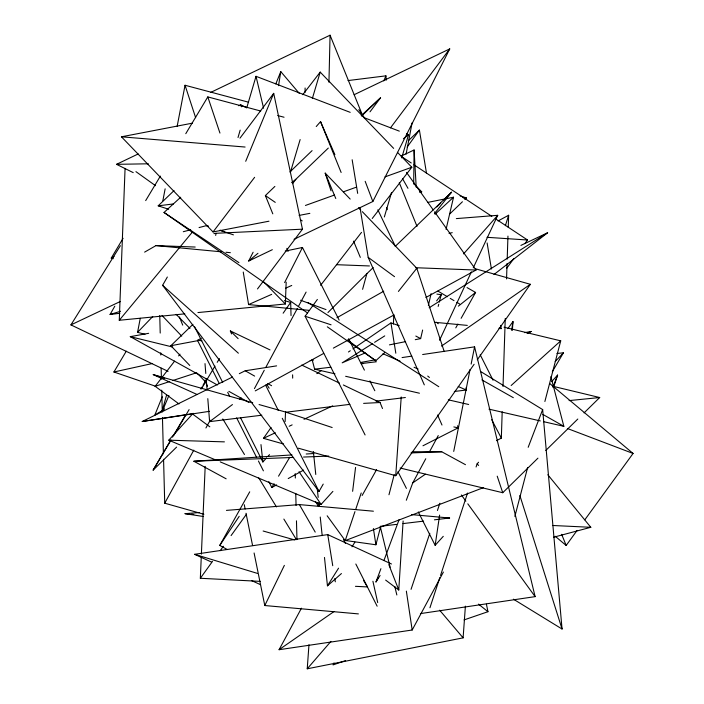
<?xml version="1.0" encoding="UTF-8"?>
<svg xmlns="http://www.w3.org/2000/svg" width="704" height="704" viewBox="0 0 704 704"><rect width="100%" height="100%" fill="white"/><g stroke="black" fill="none" stroke-linecap="round" stroke-linejoin="round"><path stroke-width="1.06" d="M305.061 92.382L305.105 87.991M413.679 183.938L414.102 149.97L401.236 156.059M328.944 82.236L330.062 35.2L210.813 92.365M496.531 440.686L501.336 438.099L502.198 411.752M503.026 386.505L505.261 318.446M506.554 278.925L507.056 263.551M507.197 259.16L507.954 236.113M508.244 227.33L508.64 215.248L498.062 220.942M184.818 313.852L119.266 320.276L125.074 168.353M197.93 312.567L285.34 303.996L286.176 282.137M285.146 421.529L285.516 412.034L259.063 404.554M260.418 581.39L200.341 578.266L201.247 557.427M201.388 554.136L205.19 466.365M393.395 324.051L393.791 315.304M385.634 580.087L398.772 589.996L403.128 521.004M298.382 448.202L395.736 475.719L401.227 396.968M465.397 606.153L463.109 637.85L307.234 668.8L308.968 644.75M512.362 330.326L512.987 321.578L507.839 328.662M352.625 491.313L355.564 467.412M418.299 511.949L435.151 545.31L439.63 515.09M511.623 330.255L512.987 321.578M278.529 85.694L280.79 71.623L299.279 93.386M215.679 235.444L216.058 233.288L302.456 229.178L273.698 93.342L239.976 138.16M144.98 334.312L137.57 332.332L140.263 318.305M162.862 200.71L165.141 188.839M177.17 126.262L185.046 85.263L248.574 102.203M406.085 154.141L412.095 122.857M453.719 451.414L470.07 369.486M471.143 364.091L474.584 346.843L422.646 354.526M415.263 339.689L420.649 338.606L422.638 330.035M428.366 305.404L431.112 293.621M446.063 229.363L453.534 197.226L427.706 202.409M344.582 540.382L375.901 544.773L380.626 526.68M388.969 494.754L394.249 474.54M438.17 306.407L438.724 304.278M439.287 302.148L441.232 294.703L436.911 294.096M514.862 516.419L527.648 467.474M544.878 401.5L560.727 340.842L504.064 327.21M362.595 289.326L366.863 273.689L373.199 267.59M161.946 411.699L166.646 394.803M238.014 137.518L240.178 130.134M246.699 107.967L256.018 76.314L350.196 112.35M384.34 216.982L391.477 192.711M401.72 157.89L408.549 134.675L406.507 133.892M290.426 172.242L300.142 139.568M312.365 98.454L320.206 72.107L393.642 148.377M505.375 225.694L508.64 215.248M429.942 607.754L439.85 577.518M440.537 575.432L467.535 493.064M476.08 466.998L477.11 463.874L478.579 462.238M553.837 386.558L557.594 375.091L551.69 381.603M411.048 589.345L429.801 533.315M437.439 510.488L439.868 503.228M327.166 515.794L345.206 540.619L354.957 511.623M355.652 509.555L361.222 492.985M380.09 575.458L375.98 581.944L380.908 568.674M383.944 560.498L399.106 519.649M406.305 500.245L412.746 482.891L425.762 458.744M552.904 387.323L557.594 375.091M528.176 447.295L542.652 409.587L480.946 371.703M275.827 83.855L280.79 71.623M162.246 396.783L154.801 415.122L164.129 409.429M245.714 161.286L273.698 93.342M162.078 411.743L168.907 395.551M383.786 80.89L385.933 75.847L348.005 80.573M439.542 340.27L471.407 271.841M473.255 267.872L497.728 215.318L456.35 218.601M333.986 662.93L333.045 664.902L345.514 660.616M358.398 613.897L264.792 605.537L284.363 565.365M272.325 249.7L248.67 261.034L253.106 252.234M294.008 239.307L372.847 201.511L449.742 48.893L354.147 94.714M284.618 282.586L302.456 247.482L339.134 320.091M254.443 388.599L264.255 370.26M265.813 367.365L297.317 308.502M298.355 306.566L306.099 292.09M443.397 572.07L412.174 630.018L279.074 649.713L301.453 608.186M429.405 451.977L438.249 435.565M375.98 581.944L378.066 578.081M203.878 514.263L164.727 503.193L193.785 450.146M205.929 427.97L210.162 420.253M227.357 549.569L219.762 545.433L249.726 491.806M362.138 495.484L376.587 469.63M455.778 327.879L457.917 324.051M461.129 318.305L475.578 292.442L467.051 287.593M119.856 313.28L110.062 314.486L114.805 306.196M323.224 484.097L319.009 491.471L162.606 285.305L167.341 277.015M162.175 411.831L164.287 408.153M176.598 447.102L153.138 470.131L170.878 439.938M172.542 437.105L185.293 415.404M200.807 388.986L201.916 387.094M203.025 385.211L205.797 380.494M552.323 371.677L563.446 352.792L556.917 353.505M155.461 386.206L113.907 372.002L126.271 351.199M153.138 470.131L170.562 440.818M173.932 435.142L189.103 409.614M201.467 388.81L214.958 366.115M217.202 362.34L219.454 358.556M268.849 481.633L271.823 487.52L274.067 483.736M278.546 476.177L289.758 457.266M113.353 258.676L111.241 258.113L123.094 238.313M145.684 200.605L160.371 176.097M185.786 133.672L207.812 96.914L260.753 111.03M168.089 371.351L70.928 324.896L120.402 245.678M324.482 557.454L327.457 585.842L338.554 568.172M351.991 546.779L354.913 542.133M219.762 545.433L239.21 516.322M283.14 313.21L290.682 302.403L284.328 300.608M283.571 444.013L263.463 438.328L271.049 427.539M395.736 475.719L474.118 364.294M477.277 359.797L530.376 284.31L475.35 268.752M200.341 578.266L212.511 561.37M220.194 550.695L223.397 546.251M231.088 535.577L246.462 514.237M407.176 147.03L419.408 130.099L426.536 173.474M555.218 536.272L566.166 545.468L577.095 530.429M584.822 519.807L633.072 453.464L549.692 383.486M365.086 434.958L305.114 316.237L317.372 299.446M506.669 268.312L513.85 258.588M524.946 243.549L527.56 240.011L495.502 218.786M436.63 300.854L441.232 294.703M390.491 127.846L449.742 48.893M292.547 183.682L295.847 179.282L328.31 148.06M369.978 111.857L380.565 97.794L361.249 115.579M257.497 288.948L302.456 229.178M192.43 123.156L121.44 136.805L213.039 231.95L254.619 177.32M302.773 94.679L320.206 72.107M178.966 403.946L155.162 386.302L174.61 361.117M178.631 355.907L179.978 354.174M320.602 285.331L361.513 232.373M372.24 218.478L411.814 167.253L397.426 152.31M398.411 291.438L416.812 268.268L362.305 211.658M434.5 213.611L451.572 192.201L395.366 246.268M119.266 320.276L192.227 232.258M307.234 668.8L330.933 641.379M316.237 126.535L320.54 121.625L334.902 154.704M463.575 253.898L497.728 215.318M216.181 460.17L168.775 440.176L193.151 413.301M240.574 417.815L262.874 461.974L266.57 457.899M268.048 456.271L269.526 454.643M220.22 461.877L321.077 504.425L332.895 491.392M435.151 545.31L443.274 536.342M555.192 361.548L563.446 352.792M137.57 332.332L152.75 316.501M327.95 312.532L366.863 273.689M436.788 206.958L440.678 203.078M443.793 199.971L451.572 192.201M400.11 468.019L502.744 492.721L537.935 458.172M545.75 450.498L577.808 419.03M584.065 412.887L599.702 397.531L552.658 386.214M189.781 365.473L170.843 345.726L192.914 324.377M408.338 140.756L419.408 130.099M168.643 209.264L158.198 205.823L174.038 190.599M272.8 213.84L265.373 195.571L274.877 186.428M289.916 171.961L312.083 150.638M361.566 116.072L380.565 97.794M449.759 213.937L462.431 201.758M464.798 199.47L466.382 197.947L460.117 195.879M435.037 214.271L453.534 197.226M307.569 312.99L164.014 212.458L180.717 197.226M327.307 326.814L375.76 360.738L384.507 352.766M511.148 385.502L560.727 340.842M327.457 585.842L341.431 573.558M248.67 261.034L257.963 253.299M403.401 138.767L408.549 134.675M458.374 306.143L475.578 292.442M291.606 182.644L295.847 179.282M493.962 274.542L547.606 232.76L520.89 245.414M207.794 398.64L209.616 421.634L232.452 404.562M239.474 399.309L241.234 397.998M441.505 346.078L530.376 284.31M279.074 649.713L333.951 611.591M412.746 482.891L425.366 474.214M316.809 373.63L321.332 370.542M348.454 351.991L350.266 350.75M352.977 348.894L390.949 322.925L399.238 325.679M372.715 343.508L342.179 362.842L365.182 352.924M374.572 342.329L384.745 335.887M429.167 307.762L547.606 232.76M111.241 258.113L114.083 256.458M144.619 252.12L155.989 245.599L195.193 247.042M336.934 317.724L383.733 291.21M219.287 383.522L197.481 340.349L201.335 338.237M255.27 390.878L323.717 353.408M333.353 348.137L394.09 314.89M425.902 297.475L476.027 270.037L434.57 211.807M271.823 487.52L276.646 484.88M288.218 478.553L303.635 470.105M528.22 333.01L531.106 331.461L524.612 332.64M422.963 445.782L458.137 427.838L457.512 425.744M209.528 411.321L142.234 421.494L232.47 377.045M239.334 373.666L245.221 370.77L276.61 365.869M133.223 172.63L116.538 164.331L138.222 153.938M238.744 105.75L240.715 104.808L245.617 107.246M70.928 324.896L120.349 301.479M263.463 438.328L275.334 432.758M289.177 426.263L292.142 424.873M304.014 419.302L332.693 405.847M527.138 333.3L531.106 331.461M243.25 272.043L248.591 304.577L271.674 294.351M285.718 288.13L291.738 285.463M345.206 540.619L483.525 487.608M305.457 205.454L334.365 195.07M343.658 191.726L356.048 187.282M384.965 176.898L411.814 167.253M464.042 619.916L487.96 611.706L486.429 604.199M155.162 386.302L169.699 381.542M172.814 380.521L196.689 372.715M110.062 314.486L120.507 311.274M553.626 537.214L590.806 527.296L547.818 474.76M183.295 231.713L190.661 229.777M199.074 227.568L206.43 225.632L208.507 226.345L206.43 225.632M449.02 233.376L452.232 232.672M113.907 372.002L152.486 363.502M285.261 251.064L302.456 247.482M389.444 344.863L405.583 341.625M213.039 231.95L268.972 221.206M299.094 215.415L309.848 213.347M419.558 192.254L421.714 191.84L414.137 183.973M170.843 345.726L197.718 340.674M217.369 384.974L130.266 336.653L148.667 333.309M375.276 359.814L361.205 362.375L362.833 363.845M213.893 233.631L216.058 233.288M310.174 360.633L313.421 360.122M142.234 421.494L192.034 413.723M402.09 357.57L411.831 356.127M211.57 562.109L194.647 554.312L327.747 534.609L391.45 563.992M420.42 613.598L535.119 596.631L474.584 346.843M158.198 205.823L173.395 203.949M209.616 421.634L261.818 415.202M285.745 412.254L349.914 404.351M376.015 401.13L405.372 397.514M454.318 391.486L466.277 390.016L466.101 387.825M380.248 526.328L396.502 524.383M403.005 523.6L423.588 521.127M434.43 519.825L449.601 518.003L411.506 514.606M312.136 359.665L314.618 369.169L330.871 367.224M361.214 363.59L376.376 361.768M569.096 400.602L599.702 397.531M203.509 516.525L185.064 513.674L199.223 512.547M226.442 510.382L299.385 504.592L373.402 511.201M445.245 518.355L449.601 518.003M226.142 478.817L193.855 461.243L292.019 454.916M306.205 454.01L313.834 453.517M363.616 403.374L380.037 402.512L382.501 408.505M193.855 461.243L293.665 457.424M303.53 457.046L328.759 456.078M411.022 452.936L441.725 451.757L465.467 464.684M116.538 164.331L148.359 163.794M412.192 451.739L441.725 451.757M168.775 440.176L224.409 441.866M336.468 264.695L369.433 265.954M415.589 267.722L476.027 270.037M552.578 525.483L590.806 527.296M355.45 586.318L367.462 586.942L363.466 580.369M487.01 237.31L527.56 240.011M463.109 197.71L466.382 197.947M121.44 136.805L245.098 147.039M197.481 340.349L201.863 340.745M185.064 513.674L189.42 514.061M191.594 514.254L193.776 514.448M155.989 245.599L221.602 251.847M225.975 252.261L230.349 252.683M248.591 304.577L308.739 310.306M434.5 322.274L467.306 325.398M499.013 328.425L501.204 328.627L500.667 325.38M453.851 426.941L458.137 427.838M314.618 369.169L334.946 373.833M345.638 376.288L419.443 393.21M448.325 399.828L468.653 404.492M488.972 409.147L540.32 420.922M543.523 421.652L563.851 426.316L550.889 376.658M130.266 336.653L172.7 347.046M277.693 115.544L284.046 117.234M197.05 394.486L153.252 374.634L252.718 402.758M263.138 531.01L294.879 539.986M419.61 191.233L421.714 191.84M194.647 554.312L257.391 573.39M300.564 300.23L326.014 309.602M305.114 316.237L331.074 324.808M285.516 412.034L332.156 427.513M153.252 374.634L164.648 378.418M224.101 231.651L219.938 230.234L233.438 234.863M567.38 428.49L633.072 453.464M363.51 117.445L399.335 131.146M382.985 353.751L400.048 361.178M414.093 367.294L418.106 369.046M458.251 386.522L466.277 390.016M251.39 580.474L260.348 584.61M231.563 333.934L230.331 330.933L269.993 349.897M301.717 365.068L339.39 383.082M343.35 384.974L380.037 402.512M415.809 336.037L420.649 338.606M228.853 391.345L248.952 402.494M481.862 379.878L513.322 397.698M542.881 414.436L563.851 426.316M245.221 370.77L254.637 376.103M267.828 383.574L271.594 385.713M437.95 291.113L447.392 296.718M450.226 298.39L454.001 300.634M456.834 302.315L459.668 303.996M499.312 327.51L501.204 328.627M513.436 599.183L562.056 629.024L542.652 409.587M307.868 302.482L438.768 386.69M402.081 156.922L411.242 162.985M413.987 164.806L491.841 216.357M164.014 212.458L238.92 262.618M265.373 195.571L275.264 202.374M300.441 219.683L302.245 220.924M135.934 171.644L155.531 185.698M359.999 207.478L368.192 257.365L394.53 276.672M347.6 340.067L375.76 360.738M192.192 413.75L209.818 426.818M478.526 604.138L487.96 611.706M427.724 376.068L429.405 377.458M162.606 285.305L238.374 353.197M436.594 322.256L438.214 323.726M230.331 330.933L238.128 338.633M176.158 314.362L189.957 328.407M263.164 281.327L285.34 303.996M331.03 190.81L325.204 173.122L350.187 199.074M358.521 207.724L360.791 210.082M477.11 463.874L478.614 465.441M197.358 373.366L206.448 382.844M161.99 315.48L181.738 336.116M439.657 610.201L463.109 637.85M461.375 494.965L465.863 501.16M467.79 503.809L535.119 596.631M317.504 502.489L319.44 505.146M406.507 172.392L433.294 210.021M358.794 109.692L364.998 118.615M299.033 471.715L321.077 504.425M266.842 384.49L269.157 388.212M222.781 418.968L244.473 454.52M258.746 477.91L276.443 506.906M283.862 519.068L296.419 539.651M315.506 501.494L318.358 506.194M299.385 504.592L315.216 532.11M402.582 178.737L407.968 188.302M491.7 419.69L501.336 438.099M480.172 354.719L493.055 380.222M348.55 338.73L364.408 370.128M369.864 380.917L374.818 390.729M397.98 471.715L406.41 488.4M343.438 539.484L345.418 543.409M355.828 564.01L377.142 606.206M194.48 326.568L222.728 382.501M227.691 392.313L229.671 396.238M236.641 417.859L256.458 457.107M258.447 461.032L263.402 470.844M265.602 385.106L278.344 410.476M282.26 418.282L319.009 491.471M377.854 209.827L395.428 246.488M368.192 257.365L424.318 384.877M437.571 414.999L441.989 425.04M240.715 104.808L241.551 106.806M325.204 173.122L335.782 198.502M353.549 241.129L360.316 257.374M399.274 182.706L417.014 226.362M286.827 248.362L288.068 251.407M561.642 534.318L566.166 545.468M330.062 35.2L361.786 113.52M320.54 121.625L341.132 172.48M179.423 316.976L182.714 325.125M204.961 380.151L207.434 386.258M388.819 564.608L398.772 589.996M365.182 181.324L372.847 201.511M207.812 96.914L219.947 133.074M497.218 476.177L502.744 492.721M416.812 268.268L444.206 351.525M185.046 85.263L195.633 117.665M519.878 495.519L562.056 629.024M386.619 207.618L387.262 209.713M380.292 526.654L390.122 567.222M394.777 586.432L396.845 594.977M256.018 76.314L263.586 108.222M372.909 581.249L377.705 602.58M244.27 504.698L245.142 508.992M246.013 513.278L252.569 545.459M254.091 552.974L264.792 605.537M487.124 242.959L491.401 268.981M352.158 159.764L357.676 193.38M390.949 322.925L395.815 353.214M327.747 534.609L332.737 565.708M334.805 578.574L335.324 581.794M373.41 528.581L375.901 544.773M406.358 591.114L412.174 630.018M260.973 444.594L262.874 461.974M313.368 451.528L315.77 474.461M317.258 488.655L318.182 497.394M318.754 502.85L319.097 506.132M320.241 517.044L322.186 535.612M205.005 363.607L205.788 373.463M206.219 378.937L207.09 389.884M414.102 149.97L416.196 187.167M385.933 75.847L386.179 80.221M290.682 302.403L291.034 315.577M292.6 374.845L292.688 378.136M295.222 473.634L295.337 478.025M295.742 493.39L296.067 505.463M296.472 520.828L296.965 539.493M159.755 315.498L160.213 333.062M160.741 352.818L160.802 355.01M161.146 368.183L161.436 379.157M161.726 390.139L162.281 410.995M162.457 417.578L163.416 453.798M163.566 459.29L164.727 503.193"/></g></svg>
